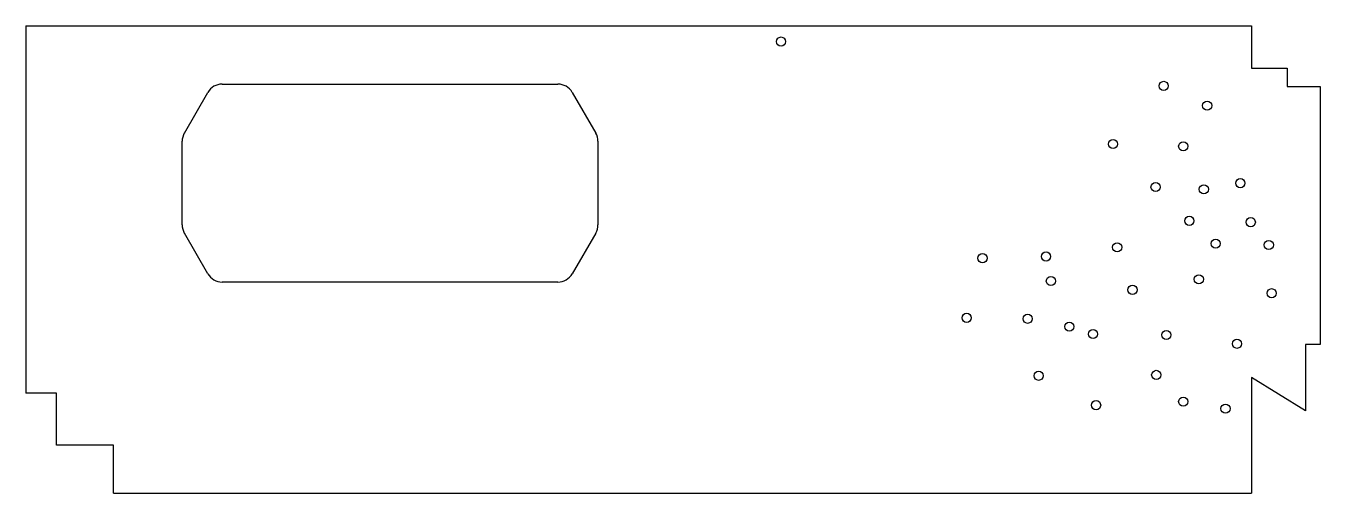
# Model space of a CAD drawing. Header units: millimetres. Extents: x 0 to 1961, y 0 to 708.
import ezdxf

# ---------------------------------------------------------------- set-up
doc = ezdxf.new("R2010")
doc.units = ezdxf.units.MM

msp = doc.modelspace()

# ---------------------------------------------------------------- linework, layer by layer
at = {"color": 7, "linetype": 'Continuous'}
for p, q in [((0, 708.3), (0, 151.3)), ((0, 708.3), (1857, 708.3)), ((1857, 708.3), (1857, 644)), ((1857, 644), (1911, 644)), ((1911, 644), (1911, 616.3)), ((297.3, 620), (806.1, 620)), ((1911, 616.3), (1960.8, 616.3)), ((1960.8, 616.3), (1960.8, 225.5)), ((240.1, 545.8), (275.7, 607.5)), ((827.7, 607.5), (863.4, 545.8)), ((236.7, 406.7), (236.7, 533.3)), ((866.7, 533.3), (866.7, 406.7)), ((275.7, 332.5), (240.1, 394.2)), ((863.4, 394.2), (827.7, 332.5)), ((806.1, 320), (297.3, 320)), ((1960.8, 225.5), (1938.5, 225.5)), ((1938.5, 225.5), (1938.5, 124.8)), ((1938.5, 124.8), (1857, 175.5)), ((1857, 175.5), (1857, 0)), ((46.5, 151.3), (0, 151.3)), ((46.5, 72.6), (46.5, 151.3)), ((132.5, 72.6), (46.5, 72.6)), ((132.5, 0), (132.5, 72.6)), ((132.5, 0), (1857, 0))]:
    msp.add_line(p, q, dxfattribs=at)
for centre in [(1144.1, 684.5), (1723.8, 617.3), (1789.6, 587.4), (1647, 529.1), (1753.4, 525.8), (1711.5, 464), (1839.8, 469.9), (1784.6, 460.6), (1762.7, 412.8), (1855.7, 410.8), (1653.3, 372.7), (1802.5, 378.2), (1883, 376.2), (1449.3, 356.1), (1545.6, 358.7), (1552.9, 321.5), (1676.6, 308.2), (1777, 324.2), (1887.3, 303), (1425.3, 265.7), (1517.7, 264.3), (1580.9, 252.4), (1616.8, 241.1), (1727.8, 239.7), (1834.8, 226.4), (1534.3, 177.9), (1712.5, 179.2), (1621.4, 133.4), (1753.4, 138.7), (1817.5, 128.1)]:
    msp.add_circle(centre, 6.94, dxfattribs=at)
for centre, start, end in [((297.3, 595), 90, 150), ((806.1, 595), 30, 90), ((261.7, 533.3), 150.0003, 180), ((841.7, 533.3), 0.0001, 30), ((261.7, 406.7), 179.9998, 210), ((841.7, 406.7), 329.9998, 0), ((297.3, 345), 210, 270), ((806.1, 345), 270, 330)]:
    msp.add_arc(centre, 25, start, end, dxfattribs=at)

doc.saveas('drawing.dxf')
